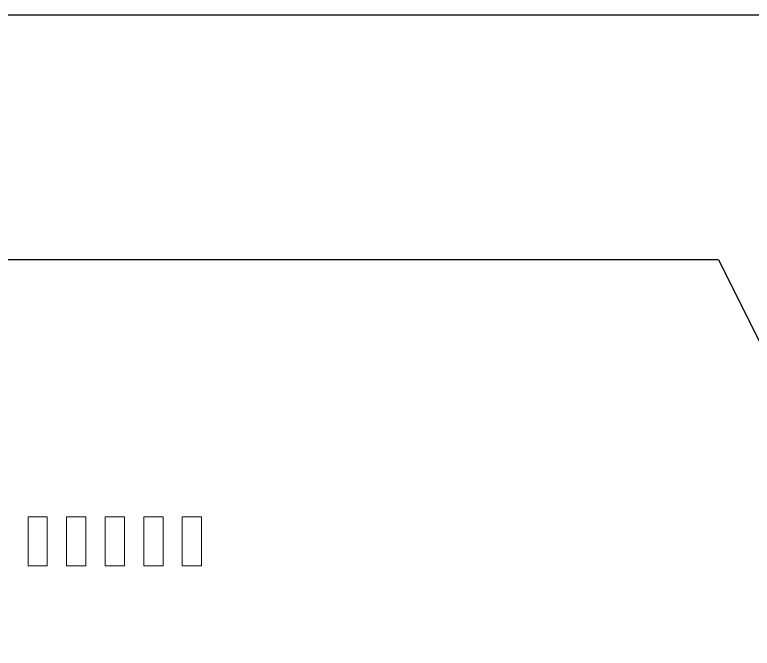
# Model space of a CAD drawing. Header units: inches. Extents: x 70 to 970, y -386 to 214.
# Drawn here: x 855.7 to 913, y 164.4 to 213.7 of the extents above; entities that cross this region are included whole.
import ezdxf

# ---------------------------------------------------------------- set-up
doc = ezdxf.new("R2010")
doc.units = ezdxf.units.IN
doc.header["$MEASUREMENT"] = 0

msp = doc.modelspace()

# ---------------------------------------------------------------- linework, layer by layer
at = {"color": 6}
for q in [(80.389, 194.625), (956.601, 102.344)]:
    msp.add_line((910.389, 194.625), q, dxfattribs=at)
at = {"color": 1, "lineweight": 0}
for p, q in [((858.195, 174.625), (856.695, 174.625)), ((856.695, 174.625), (856.695, 170.825)), ((858.195, 170.825), (858.195, 174.625)), ((861.195, 174.625), (859.695, 174.625)), ((859.695, 174.625), (859.695, 170.825)), ((861.195, 170.825), (861.195, 174.625)), ((864.195, 174.625), (862.695, 174.625)), ((862.695, 174.625), (862.695, 170.825)), ((864.195, 170.825), (864.195, 174.625)), ((867.195, 174.625), (865.695, 174.625)), ((865.695, 174.625), (865.695, 170.825)), ((867.195, 170.825), (867.195, 174.625)), ((870.195, 174.625), (868.695, 174.625)), ((868.695, 174.625), (868.695, 170.825)), ((870.195, 170.825), (870.195, 174.625)), ((856.695, 170.825), (858.195, 170.825)), ((859.695, 170.825), (861.195, 170.825)), ((862.695, 170.825), (864.195, 170.825)), ((865.695, 170.825), (867.195, 170.825)), ((868.695, 170.825), (870.195, 170.825))]:
    msp.add_line(p, q, dxfattribs=at)
msp.add_lwpolyline([(70.389, 213.68), (970.389, 213.68), (970.389, -386.32), (70.389, -386.32)], close=True)

doc.saveas('drawing.dxf')
